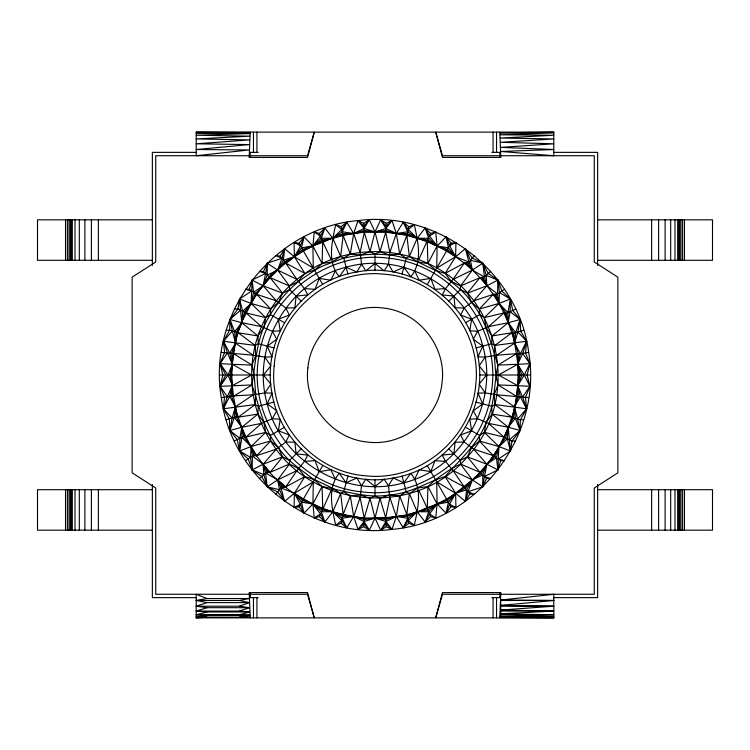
<?xml version="1.0" encoding="UTF-8"?>
<svg xmlns="http://www.w3.org/2000/svg" width="750" height="750" viewBox="0 0 750 750"><rect width="100%" height="100%" fill="white"/><g stroke="black" fill="none" stroke-linecap="round" stroke-linejoin="round"><path stroke-width="1.12" d="M388.453 264.234L393.159 272.016L403.884 267.216L410.766 276.731C422.963 261.834 418.022 241.856 414.291 224.709L408.891 226.725L403.219 222.244L396.328 233.494L389.878 252.478L388.453 264.234L384.113 270.825L375 263.419L365.887 270.825L361.547 264.234L360.122 252.478L364.303 232.294L363.703 223.322L358.012 220.594C273.188 227.728 206.756 313.744 221.316 397.622C231.272 477.966 311.737 540.103 391.988 529.406C476.812 522.272 543.244 436.256 528.684 352.378C518.728 272.034 438.263 209.897 358.012 220.594L353.672 233.494L350.316 254.072C339.45 261.544 325.744 263.109 314.578 270.356C304.312 271.941 296.906 279.347 289.5 285.994C275.203 299.822 264.3 317.062 257.934 335.916C246.253 370.547 251.062 410.138 270.684 440.963C311.25 509.484 416.353 517.969 467.381 456.844C521.906 398.812 500.822 295.509 427.913 263.494C394.941 247.725 355.059 247.725 322.087 263.494C313.256 268.059 303.703 272.362 298.575 281.4C287.372 290.775 277.884 302.072 270.356 314.578C256.622 335.916 255.938 360.872 251.981 384.928C259.444 406.312 263.438 429.544 278.4 447.591C289.528 464.353 307.678 473.287 322.087 486.506C344.344 490.734 366.45 498.881 389.569 494.953C409.65 493.706 426.459 482.447 445.106 476.569C459.9 459.422 478.012 444.347 486.169 422.362C495.122 404.344 493.781 384.159 498.019 365.072C490.556 343.688 486.562 320.456 471.6 302.409C460.472 285.647 442.322 276.713 427.913 263.494C414.769 262.312 402.759 256.266 389.569 255.047C374.203 253.303 358.716 254.588 343.725 258.281L340.659 256.453L332.822 238.247L324.844 227.981L319.416 233.419L314.25 232.041L312.909 246.066L313.294 268.116L294.384 256.762L284.616 248.663L280.172 256.078L275.634 255.6L281.953 258.319L277.659 270.094C266.841 274.678 264.609 287.016 255.244 293.353C252.188 303.9 244.069 311.878 241.781 322.716C231.628 345.872 230.925 371.119 232.613 395.944L253.181 394.8L264.862 392.897L272.016 393.159C280.416 448.425 338.353 488.991 393.159 477.984C448.425 469.584 488.991 411.647 477.984 356.841C469.584 301.575 411.647 261.009 356.841 272.016C301.575 280.416 261.009 338.353 272.016 393.159L267.216 403.884C281.438 461.784 346.631 499.416 403.884 482.784C461.85 468.525 499.425 403.453 482.784 346.116C468.562 288.216 403.369 250.584 346.116 267.216C288.15 281.475 250.575 346.547 267.216 403.884L276.731 410.766L272.344 418.734L261.459 423.375L241.781 427.284L229.913 430.491L229.35 418.819L223.378 408.778L224.512 397.134L220.078 386.334L222.9 375L220.078 363.666L224.597 352.35L223.378 341.222L229.659 330.169L229.913 319.509L237.966 309L239.541 298.978L251.691 290.934L252.047 280.059L265.594 273.497L267.188 263.175L281.953 258.319L284.616 248.663L283.406 260.147L277.659 270.094L267.309 275.081L263.109 285.778L253.622 292.247L251.062 303.45L244.416 312.103L241.781 322.716L237.478 332.578L233.494 353.672L231.084 375L233.494 396.328L237.178 416.466L238.247 417.178L244.688 436.097L246.066 437.091L254.972 454.406C262.922 462.6 268.209 472.997 277.659 479.906C290.025 492.666 306.019 501.872 322.716 508.219C359.034 523.088 402.056 521.409 437.091 503.934C469.509 488.738 495.478 460.744 508.219 427.284C516.159 411.112 516.544 392.578 518.916 375C517.659 361.059 515.522 347.259 512.812 333.525L511.753 332.822L505.284 313.856L503.934 312.909L495.028 295.594L493.238 294.384L482.203 278.972L479.906 277.659L467.062 264.375L464.222 263.109L446.944 250.35L427.284 241.781L407.072 234.703L385.697 232.294L364.303 231.478L343.153 235.481L322.406 241.031L303.45 251.062L285.272 262.472L270.094 277.659L256.088 293.925L236.494 332.278L235.481 343.153L231.675 353.409L232.294 364.303L230.053 375L232.294 385.697L231.6 396.084L238.247 417.178L257.934 414.084L263.831 422.362L265.716 432.356L270.356 435.422L270.684 440.963L278.4 447.591L282.619 456.844L289.556 460.444L289.5 464.006L277.659 479.906L267.188 486.825L261.713 476.494L252.047 469.941L248.147 458.925L239.541 451.022L237.281 439.566L229.913 430.491L232.088 417.994L235.481 406.847L253.181 394.8M361.547 485.766L356.841 477.984L346.116 482.784L339.234 473.269C327.037 488.166 331.978 508.144 335.709 525.291L341.109 523.275L346.781 527.756L353.672 516.506L360.122 497.522L361.547 485.766L365.887 479.175L375 486.581L384.113 479.175L388.453 485.766L389.878 497.522L385.697 517.706L386.297 526.678L391.988 529.406L396.328 516.506L399.684 495.928L406.275 491.719L409.341 493.547L417.178 511.753L425.156 522.019L430.584 516.581L435.75 517.959L437.091 503.934L436.706 481.884L455.616 493.238L465.384 501.337L469.828 493.922L474.366 494.4L468.047 491.681L472.341 479.906C490.753 463.312 504.778 441.009 511.753 417.178C519.291 397.003 518.353 375.431 517.416 354.272L516.506 353.672L496.819 355.2L485.138 357.103L477.984 356.841L482.784 346.116L473.269 339.234L477.656 331.266L488.541 326.625L508.219 322.716L520.087 319.509L520.65 331.172L526.622 341.222L525.516 353.091L529.922 363.666L527.1 375L529.922 386.334L525.441 397.434L526.622 408.778L520.341 419.85L520.087 430.491L512.006 441.056L510.459 451.022L498.309 459.066L497.953 469.941L484.416 476.494L482.812 486.825L468.047 491.681L465.384 501.337L466.584 489.862L472.341 479.906L481.266 473.569L486.891 464.222L494.766 456.637L498.938 446.55L505.566 437.944L508.219 427.284L513.497 417.741L514.519 406.847L518.362 396.384L517.706 385.697L519.947 375L517.706 364.303L518.428 354.122L511.753 332.822L492.066 335.916L486.169 327.638L484.284 317.644L479.644 314.578L479.316 309.037L471.6 302.409L467.381 293.156L460.444 289.556L460.5 285.994L472.341 270.094L482.812 263.175L488.297 273.516L497.953 280.059L501.853 291.084L510.459 298.978L512.691 310.378L520.087 319.509L517.913 331.997L514.519 343.153L496.819 355.2M331.238 490.397L319.416 516.581L314.25 517.959L312.909 503.934L313.294 481.884L294.384 493.238L284.616 501.337L277.706 491.916L267.188 486.825L263.85 474.591L263.109 464.222L276.337 449.147L285.797 442.031L289.341 434.981L278.363 430.791L280.228 419.194L272.344 418.734M418.762 259.603L430.584 233.419L435.75 232.041L437.091 246.066L436.706 268.116L455.616 256.762L465.384 248.663L472.294 258.084L482.812 263.175L486.169 275.428L486.891 285.778L473.663 300.853L464.203 307.969L460.659 315.019L471.637 319.209L469.772 330.806L477.656 331.266M499.772 617.878L500.813 592.584L442.462 592.584L435.722 617.878L442.462 594.272L594.272 594.272L594.272 488.006L617.878 472.828L617.878 277.172L594.272 261.994L594.272 155.728L442.462 155.728L435.722 132.122L442.462 157.416L500.813 157.416L499.772 132.122M322.716 465.562L298.959 506.728L294.075 507.591L294.384 493.238L304.894 476.569L298.575 468.6L289.5 464.006L270.094 472.341L265.584 473.025L263.109 464.222L252.478 456.056L251.062 446.55L243.759 436.528L241.781 427.284L236.203 416.756L235.481 406.847L229.659 396.375L232.294 385.697L228.094 375L220.078 363.666L227.428 352.772L223.378 341.222L232.387 331.012L229.913 319.509L240.544 310.238L239.541 298.978L251.062 303.45L270.684 309.037L278.4 302.409L282.619 293.156L289.556 289.556L289.5 285.994L277.659 270.094L267.188 263.175L263.503 271.547L259.312 271.341L265.594 273.497L263.109 285.778L276.337 300.853L285.797 307.969L289.341 315.019L278.363 319.209L280.228 330.806L272.344 331.266L261.459 326.625L241.781 322.716L229.913 319.509L234.628 331.697L235.481 343.153L229.734 353.119L232.294 364.303L228.094 375L220.078 386.334L227.344 396.713L223.378 408.778L232.088 417.994M520.294 396.666L514.519 406.847L515.372 418.322L508.219 427.284L507.328 438.797L498.938 446.55L496.388 457.744L486.891 464.222L484.416 476.494L490.688 478.659L486.516 478.444L482.812 486.825L472.341 479.906L460.5 464.006L460.444 460.444L467.381 456.844L471.6 447.591L479.316 440.963L498.938 446.55L510.459 451.022L509.438 439.809L520.087 430.491L517.603 419.006L526.622 408.778L520.294 396.666L517.706 385.697L521.906 375L517.706 364.303L520.369 353.841L514.519 343.153L513.797 333.234L508.219 322.716L506.213 313.416L498.938 303.45L497.522 293.944L486.891 285.778L484.425 276.984L479.906 277.659L460.5 285.994L451.425 281.4L445.106 273.431L455.616 256.762L455.925 242.409L451.031 243.272L427.284 284.438M229.659 396.375L223.378 408.778L255.169 404.541L258.281 406.275L257.934 414.084L241.781 427.284L239.878 438.356L239.541 451.022L250.538 457.35L252.047 469.941L263.85 474.591M319.416 233.419L322.716 241.781L322.087 263.494L314.578 270.356L298.575 281.4L289.5 285.994L270.094 277.659L263.503 271.547M430.584 516.581L427.284 508.219L427.913 486.506L435.422 479.644L451.425 468.6L460.5 464.006L479.906 472.341L486.516 478.444M500.662 605.409L500.766 600.047L553.791 600.478L500.662 605.409L500.813 614.766L500.119 616.425L500.813 617.091L553.791 617.091L500.119 616.425M518.428 354.122L516.506 353.672L498.019 365.072L517.706 364.303L524.241 375L529.922 386.334L517.706 385.697L498.422 375L517.706 364.303L522.684 353.503L526.622 341.222L494.831 345.459L491.719 343.725L492.066 335.916L508.219 322.716L510.103 311.597L510.459 298.978L499.472 292.659L497.953 280.059L486.169 275.428M250.538 457.35L251.062 446.55L265.716 432.356L246.066 437.091L243.759 436.528M250.022 592.584L250.228 597.638M506.213 313.416L503.934 312.909L484.284 317.644L498.938 303.45L499.472 292.659M229.734 353.119L223.378 341.222L255.169 345.459L258.281 343.725L257.934 335.916L263.831 327.638L265.716 317.644L270.356 314.578L270.684 309.037L256.762 294.384L249.328 289.322L245.447 289.294L251.691 290.934L251.062 303.45L242.644 311.259L241.781 322.716L234.628 331.697M515.653 440.934L512.006 441.056L503.934 437.091L484.284 432.356L479.644 435.422L479.316 440.963L493.238 455.616L500.681 460.669L504.553 460.706L498.309 459.066L498.938 446.55L484.284 432.356L486.169 422.362L492.066 414.084L491.719 406.275L494.831 404.541L526.622 408.778L522.609 397.013L517.706 385.697L524.241 375L529.922 363.666L522.684 353.503M361.547 264.234L356.841 272.016L346.116 267.216L339.234 276.731C327.037 261.834 331.978 241.856 335.709 224.709L341.109 226.725L343.153 235.481L350.316 254.072L360.431 255.047L370.031 251.681L375 254.166L379.969 251.681L389.569 255.047L399.684 254.072L406.275 258.281L409.341 256.453L417.178 238.247L425.156 227.981L430.584 233.419M319.416 516.581L324.844 522.019L332.822 511.753L340.659 493.547L343.725 491.719L350.316 495.928L353.672 516.506L358.012 529.406L363.703 526.678L364.303 518.522L360.122 497.522M408.891 226.725L406.847 235.481L399.684 254.072L396.328 233.494L391.988 220.594L386.297 223.322L385.697 232.294L389.878 252.478M341.109 523.275L343.153 514.519L350.316 495.928L360.431 494.953L370.031 498.319L375 495.834L379.969 498.319L389.569 494.953L399.684 495.928L406.847 514.519L408.891 523.275L414.291 525.291C418.022 508.144 422.963 488.166 410.766 473.269L403.884 482.784L393.159 477.984L388.453 485.766M239.878 438.356L229.913 430.491L234.328 417.319L235.481 406.847M514.519 343.153L515.672 332.672L520.087 319.509L510.103 311.597M343.153 235.481L340.659 256.453L332.147 262.022L322.087 263.494L312.909 246.066L303.975 236.85L298.959 243.272L294.075 242.409L294.384 256.762L304.894 273.431L285.778 263.109L280.172 256.078M406.847 514.519L409.341 493.547L417.853 487.978L427.913 486.506L437.091 503.934L446.025 513.15L451.031 506.728L455.925 507.591L455.616 493.238L445.106 476.569L464.222 486.891L469.828 493.922M234.328 417.319L241.781 427.284L241.988 437.362L239.541 451.022L251.062 446.55L270.684 440.963L256.762 455.616L252.478 456.056L252.047 469.941L263.109 464.222L282.619 456.844L270.094 472.341L267.047 471.722L263.109 464.222L270.094 472.341M515.672 332.672L508.219 322.716L507.984 312.581L510.459 298.978L498.938 303.45L479.316 309.037L493.238 294.384L497.522 293.944L497.953 280.059L486.891 285.778L467.381 293.156L479.906 277.659L482.962 278.287L486.891 285.778L479.906 277.659M285.797 307.969L294.891 307.781L296.1 296.1L307.781 294.891L304.434 288.562L296.944 279.403L277.659 270.094L284.634 261.675L294.384 256.762L301.556 247.772L303.975 236.85C299.981 246.881 296.137 258.056 285.778 263.109C271.031 273.591 260.241 288.066 251.062 303.45L265.716 317.644L246.066 312.909L237.966 309L234.347 309.066M464.203 442.031L455.109 442.219L453.9 453.9L442.219 455.109L445.566 461.438L453.056 470.597L472.341 479.906L465.366 488.325L455.616 493.238L448.434 502.228L446.025 513.15L449.606 504.253L455.616 493.238L472.341 479.906L482.7 474.909L486.891 464.222L473.663 449.147L464.203 442.031L460.659 434.981L471.637 430.791L469.772 419.194L477.656 418.734L488.541 423.375L508.219 427.284L520.087 430.491L515.372 418.322M343.725 491.719L347.934 476.006M402.066 273.994L406.275 258.281M249.328 289.322L252.047 280.059L263.109 285.778L282.619 293.156L270.094 277.659M385.697 232.294L379.969 251.681L375 231.891L369.328 219.769L363.703 223.322M364.303 517.706L370.031 498.319L375 518.109L380.672 530.231L386.297 526.678M479.906 472.341L467.381 456.844L486.891 464.222L497.953 469.941L500.681 460.669M294.384 256.762L302.541 249.469L312.909 246.066L321.309 238.256L324.844 227.981L320.456 236.081L312.909 246.066L303.056 250.359L294.384 256.762L283.406 260.147M455.616 493.238L447.459 500.531L437.091 503.934L428.691 511.744L425.156 522.019L429.544 513.919L437.091 503.934L446.944 499.65L455.616 493.238L466.584 489.862M250.228 152.363L250.022 157.416M499.772 597.638L499.978 592.584M227.344 396.713L232.294 385.697L251.578 375L232.294 364.303L220.078 363.666L225.759 375L220.078 386.334L251.981 384.928L233.494 396.328L231.6 396.084M301.556 247.772C316.069 245.906 330.375 240.309 342.262 231.788L346.781 222.244L353.672 233.494L360.122 252.478M448.434 502.228C433.931 504.094 419.625 509.691 407.738 518.212L403.219 527.756L396.328 516.506L389.878 497.522M250.228 132.122L249.188 157.416L307.538 157.416L314.278 132.122L307.538 155.728L155.728 155.728L155.728 261.994L132.122 277.172L132.122 472.828L155.728 488.006L155.728 594.272L307.538 594.272L314.278 617.878L307.538 592.584L249.188 592.584L250.228 617.878M335.428 270.666L330.806 280.228L319.209 278.363L315.019 289.341L304.434 288.562M414.572 479.334L419.194 469.772L430.791 471.637L434.981 460.659L445.566 461.438M520.369 353.841L526.622 341.222L517.913 331.997M451.031 243.272L446.025 236.85L437.091 246.066L427.913 263.494L427.284 241.781M298.959 506.728L303.975 513.15L312.909 503.934L322.087 486.506L322.716 508.219M437.091 503.934L427.969 509.916L417.178 511.753L407.072 515.297L385.697 517.706L364.303 518.522L343.153 514.519L322.406 508.969L303.45 498.938L294.384 493.238L281.034 487.922L284.616 501.337L279.534 489.713L267.188 486.825L265.584 473.025L277.659 479.906L281.034 487.922L285.778 486.891L296.944 470.597L304.434 461.438L307.781 455.109L296.1 453.9L294.891 442.219L285.797 442.031M312.909 246.066L322.031 240.084L332.822 238.247L342.928 234.703L364.303 232.294L385.697 231.478L406.847 235.481L427.603 241.041L446.55 251.062L455.616 256.762L468.966 262.078L465.384 248.663L470.466 260.287L482.812 263.175L484.425 276.984L472.341 270.094L468.966 262.078L464.222 263.109L453.056 279.403L445.566 288.562L442.219 294.891L453.9 296.1L455.109 307.781L464.203 307.969M264.862 392.897L270.825 384.113L263.419 375L270.825 365.887L264.862 357.103L253.181 355.2L221.316 352.378M485.138 357.103L479.175 365.887L486.581 375L479.175 384.113L485.138 392.897L496.819 394.8L528.684 397.622M522.609 397.013L529.922 386.334M321.309 238.256L332.822 238.247L341.747 229.509L346.781 222.244L341.109 226.725M428.691 511.744L417.178 511.753L408.253 520.491L403.219 527.756L408.891 523.275M282.938 485.625L275.634 494.4M467.062 264.375L474.366 255.6M289.556 460.444L301.059 448.941M448.941 301.059L460.444 289.556M490.688 271.341L482.203 278.972M259.312 478.659L267.806 471.038M261.459 423.375L246.066 437.091L241.781 427.284M488.541 326.625L503.934 312.909L508.219 322.716M455.616 256.762L448.434 247.772L446.025 236.85L449.606 245.747L455.616 256.762L447.459 249.469L437.091 246.066L427.969 240.084L417.178 238.247L407.738 231.788L403.219 222.244L408.253 229.509L414.291 224.709M335.709 525.291L341.747 520.491L346.781 527.756L342.262 518.212L332.822 511.753L322.031 509.916L312.909 503.934L302.541 500.531L294.384 493.238L300.394 504.253L303.975 513.15L301.556 502.228L294.384 493.238M504.553 289.294L495.028 295.594M245.447 460.706L254.972 454.406M448.434 247.772L437.091 246.066L429.544 236.081L435.75 232.041M314.25 517.959L320.456 513.919L312.909 503.934L301.556 502.228M270.356 435.422L284.438 427.284M465.562 322.716L479.644 314.578M453.056 279.403L472.341 270.094L467.709 263.588L464.222 263.109L445.106 273.431L435.422 270.356L417.853 262.022L409.341 256.453L406.847 235.481M296.944 470.597L277.659 479.906L282.281 486.413L285.778 486.891L304.894 476.569L314.578 479.644L332.147 487.978L340.659 493.547L343.153 514.519M449.606 245.747L455.925 242.409M294.075 507.591L300.394 504.253M500.813 617.091L499.95 617.512L553.791 617.878L553.791 594.272L500.813 600.047M244.688 436.097L234.347 440.934M505.284 313.856L515.653 309.066M332.822 238.247L342.703 233.7L353.672 233.494L364.228 230.456L375 231.891L385.772 230.456L396.328 233.494L407.297 233.7L417.178 238.247L428.691 238.256L437.091 246.066M417.178 511.753L407.297 516.3L396.328 516.506L385.772 519.544L375 518.109L364.228 519.544L353.672 516.506L342.703 516.3L332.822 511.753L321.309 511.744L312.909 503.934M207.019 602.616L196.209 606.197L239.428 606.197L249.272 602.616L239.428 600.478L196.209 600.478L207.019 602.616L249.272 602.616M249.394 607.697L207.019 607.697L196.209 611.062L239.428 611.062L249.394 607.697L239.428 606.197M473.663 300.853L493.238 294.384L495.881 295.031L498.938 303.45L507.984 312.581M241.988 437.362L251.062 446.55L254.119 454.978L256.762 455.616L276.337 449.147M226.247 419.756L237.178 416.466M512.812 333.525L523.753 330.244M249.562 611.972L207.019 611.972L196.209 614.766L239.428 614.766L249.562 611.972L239.428 611.062M258.281 406.275L273.994 402.066M476.006 347.934L491.719 343.725M528.684 352.378L517.416 354.272M239.428 600.478L249.216 598.528L207.019 598.528L196.209 600.478M249.769 615.197L239.428 617.091L249.994 617.203L196.209 617.091L207.019 615.197L249.769 615.197L239.428 614.766M221.316 397.622L232.613 395.944M407.738 231.788L396.328 233.494L385.912 228.506L380.672 219.769L375 231.891L370.031 251.681L364.303 232.294M342.262 518.212L353.672 516.506L364.088 521.494L369.328 530.231L375 518.109L379.969 498.319L385.697 517.706M500.522 610.097L553.791 606.197L500.813 605.409M445.566 288.562L434.981 289.341L430.791 278.363L419.194 280.228L414.572 270.666M304.434 461.438L315.019 460.659L319.209 471.637L330.806 469.772L335.428 479.334M207.019 598.528L196.209 594.272L196.209 617.878L207.019 617.203L196.209 617.091M517.706 364.303L529.922 363.666M500.334 613.828L553.791 611.062L500.813 610.097M264.862 357.103L272.016 356.841L267.216 346.116L276.731 339.234L272.344 331.266M485.138 392.897L477.984 393.159L482.784 403.884L473.269 410.766L477.656 418.734M500.813 616.425L553.791 614.766L500.813 613.828M523.753 419.756L520.341 419.85L511.753 417.178L492.066 414.084L508.219 427.284L509.438 439.809M226.247 330.244L229.659 330.169L238.247 332.822L257.934 335.916L241.781 322.716L240.544 310.238M553.791 132.122L500.006 132.797L553.791 132.909L500.231 134.803L553.791 135.234L500.437 138.028L553.791 138.938L500.606 142.303L553.791 143.803L500.728 147.384L553.791 149.522L500.784 151.472L553.791 155.728L553.791 132.122L196.209 132.122L196.209 155.728L249.234 149.953L196.209 149.522L249.337 144.591L196.209 143.803L249.478 139.903L196.209 138.938L249.666 136.172L196.209 135.234L249.881 133.575L196.209 132.909L250.05 132.487L196.209 132.122M500.813 617.512L553.791 617.091M196.566 152.363L152.363 152.363L152.363 265.528M249.966 152.363L258.141 152.363M491.859 152.363L500.034 152.363M553.434 152.363L597.638 152.363L597.638 265.528M152.363 219.825L37.5 219.825L37.5 260.306L152.363 260.306M597.638 219.825L712.5 219.825L712.5 260.306L597.638 260.306M219.666 375L270.422 375M479.578 375L530.334 375M152.363 489.694L37.5 489.694L37.5 530.175L152.363 530.175M597.638 489.694L712.5 489.694L712.5 530.175L597.638 530.175M250.022 595.209L250.069 596.044M196.566 597.638L152.363 597.638L152.363 484.472M249.966 597.638L258.141 597.638M491.859 597.638L500.034 597.638M553.434 597.638L597.638 597.638L597.638 484.472M500.813 600.478L553.791 600.478M500.813 606.197L553.791 606.197M500.813 611.062L553.791 611.062M500.813 614.766L553.791 614.766M196.209 617.878L553.791 617.878M517.706 385.697L498.019 384.928L494.269 394.387L494.831 404.541L511.753 417.178M196.209 614.766L207.019 615.197M196.209 611.062L207.019 611.972M196.209 606.197L207.019 607.697M342.262 231.788L353.672 233.494L364.088 228.506L369.328 219.769L363.909 226.172L358.012 220.594L364.088 228.506L375 231.891L385.912 228.506L391.988 220.594L386.091 226.172L380.672 219.769L386.297 223.322M407.738 518.212L396.328 516.506L385.912 521.494L380.672 530.231L386.091 523.828L391.988 529.406L385.912 521.494L375 518.109L364.088 521.494L358.012 529.406L363.909 523.828L369.328 530.231L363.703 526.678M513.797 333.234L511.753 332.822L494.831 345.459L494.269 355.613L495.834 375L498.019 384.928L516.506 396.328M236.203 416.756L238.247 417.178L255.169 404.541L255.731 394.387L254.166 375L251.981 365.072L255.731 355.613L255.169 345.459L238.247 332.822M258.281 343.725L273.994 347.934M476.006 402.066L491.719 406.275M256.762 294.384L276.337 300.853M473.663 449.147L493.238 455.616M294.075 242.409L300.394 245.747M449.606 504.253L455.925 507.591M270.356 314.578L284.438 322.716M465.562 427.284L479.644 435.422M233.494 353.672L251.981 365.072L232.294 364.303L227.428 352.772M314.25 232.041L320.456 236.081M429.544 513.919L435.75 517.959M496.819 394.8L514.519 406.847L517.603 419.006M253.181 355.2L235.481 343.153L232.387 331.012M335.709 224.709L341.747 229.509M408.253 520.491L414.291 525.291M464.222 263.109L472.341 270.094L470.466 260.287M285.778 486.891L277.659 479.906L279.534 489.713M488.541 423.375L503.934 437.091M246.066 312.909L261.459 326.625M408.253 229.509L417.178 238.247M332.822 511.753L341.747 520.491M289.556 289.556L301.059 301.059M448.941 448.941L460.444 460.444M453.056 470.597L464.222 486.891M285.778 263.109L296.944 279.403M493.238 294.384L498.938 303.45M251.062 446.55L256.762 455.616M322.716 284.438L298.959 243.272M427.284 465.562L451.031 506.728M429.544 236.081L425.156 227.981L428.691 238.256M320.456 513.919L324.844 522.019L321.309 511.744M322.716 241.781L331.238 259.603M418.762 490.397L427.284 508.219M499.772 152.363L499.978 157.416M343.725 258.281L347.934 273.994M402.066 476.006L406.275 491.719M507.328 438.797L510.459 451.022M239.541 298.978L242.644 311.259M496.388 457.744L497.953 469.941M252.047 280.059L253.622 292.247M267.188 263.175L267.309 275.081M482.7 474.909L482.812 486.825M684.469 219.825L684.469 260.306M684.469 489.694L684.469 530.175M682.603 219.825L682.603 260.306M682.603 489.694L682.603 530.175M680.972 219.825L680.972 260.306M680.972 489.694L680.972 530.175M679.688 219.825L679.688 260.306M679.688 489.694L679.688 530.175M678.881 219.825L678.881 260.306M678.881 489.694L678.881 530.175M678.6 219.825L678.6 260.306M678.6 489.694L678.6 530.175M677.681 219.825L677.681 260.306M677.681 489.694L677.681 530.175M674.991 219.825L674.991 260.306M674.991 489.694L674.991 530.175M670.697 219.825L670.697 260.306M670.697 489.694L670.697 530.175M665.109 219.825L665.109 260.306M665.109 489.694L665.109 530.175M658.603 219.825L658.603 260.306M658.603 489.694L658.603 530.175M651.619 219.825L651.619 260.306M651.619 489.694L651.619 530.175M496.537 132.122L496.537 152.363M496.537 597.638L496.537 617.878M493.069 132.122L493.069 152.363M493.069 597.638L493.069 617.878M375 254.166L375 270.422M375 479.578L375 495.834M256.931 132.122L256.931 152.363M256.931 597.638L256.931 617.878M253.463 132.122L253.463 152.363M253.463 597.638L253.463 617.878M98.381 219.825L98.381 260.306M98.381 489.694L98.381 530.175M91.397 219.825L91.397 260.306M91.397 489.694L91.397 530.175M84.891 219.825L84.891 260.306M84.891 489.694L84.891 530.175M79.303 219.825L79.303 260.306M79.303 489.694L79.303 530.175M75.009 219.825L75.009 260.306M75.009 489.694L75.009 530.175M72.319 219.825L72.319 260.306M72.319 489.694L72.319 530.175M71.4 219.825L71.4 260.306M71.4 489.694L71.4 530.175M71.119 219.825L71.119 260.306M71.119 489.694L71.119 530.175M70.312 219.825L70.312 260.306M70.312 489.694L70.312 530.175M69.028 219.825L69.028 260.306M69.028 489.694L69.028 530.175M67.397 219.825L67.397 260.306M67.397 489.694L67.397 530.175M65.531 219.825L65.531 260.306M65.531 489.694L65.531 530.175M274.181 366.178C268.191 419.944 312.188 472.378 366.178 475.819C419.944 481.809 472.378 437.812 475.819 383.822C481.809 330.056 437.812 277.622 383.822 274.181C330.056 268.191 277.622 312.188 274.181 366.178M307.903 367.95C303.319 403.725 332.006 439.144 367.95 442.097C403.725 446.681 439.144 417.994 442.097 382.05C446.681 346.275 417.994 310.856 382.05 307.903C346.275 303.319 310.856 332.006 307.903 367.95M258.947 356.137C247.116 419.719 296.541 485.325 360.825 491.719C421.303 500.222 482.456 454.378 491.053 393.863C502.884 330.281 453.459 264.675 389.175 258.281C328.697 249.778 267.544 295.622 258.947 356.137"/></g></svg>
